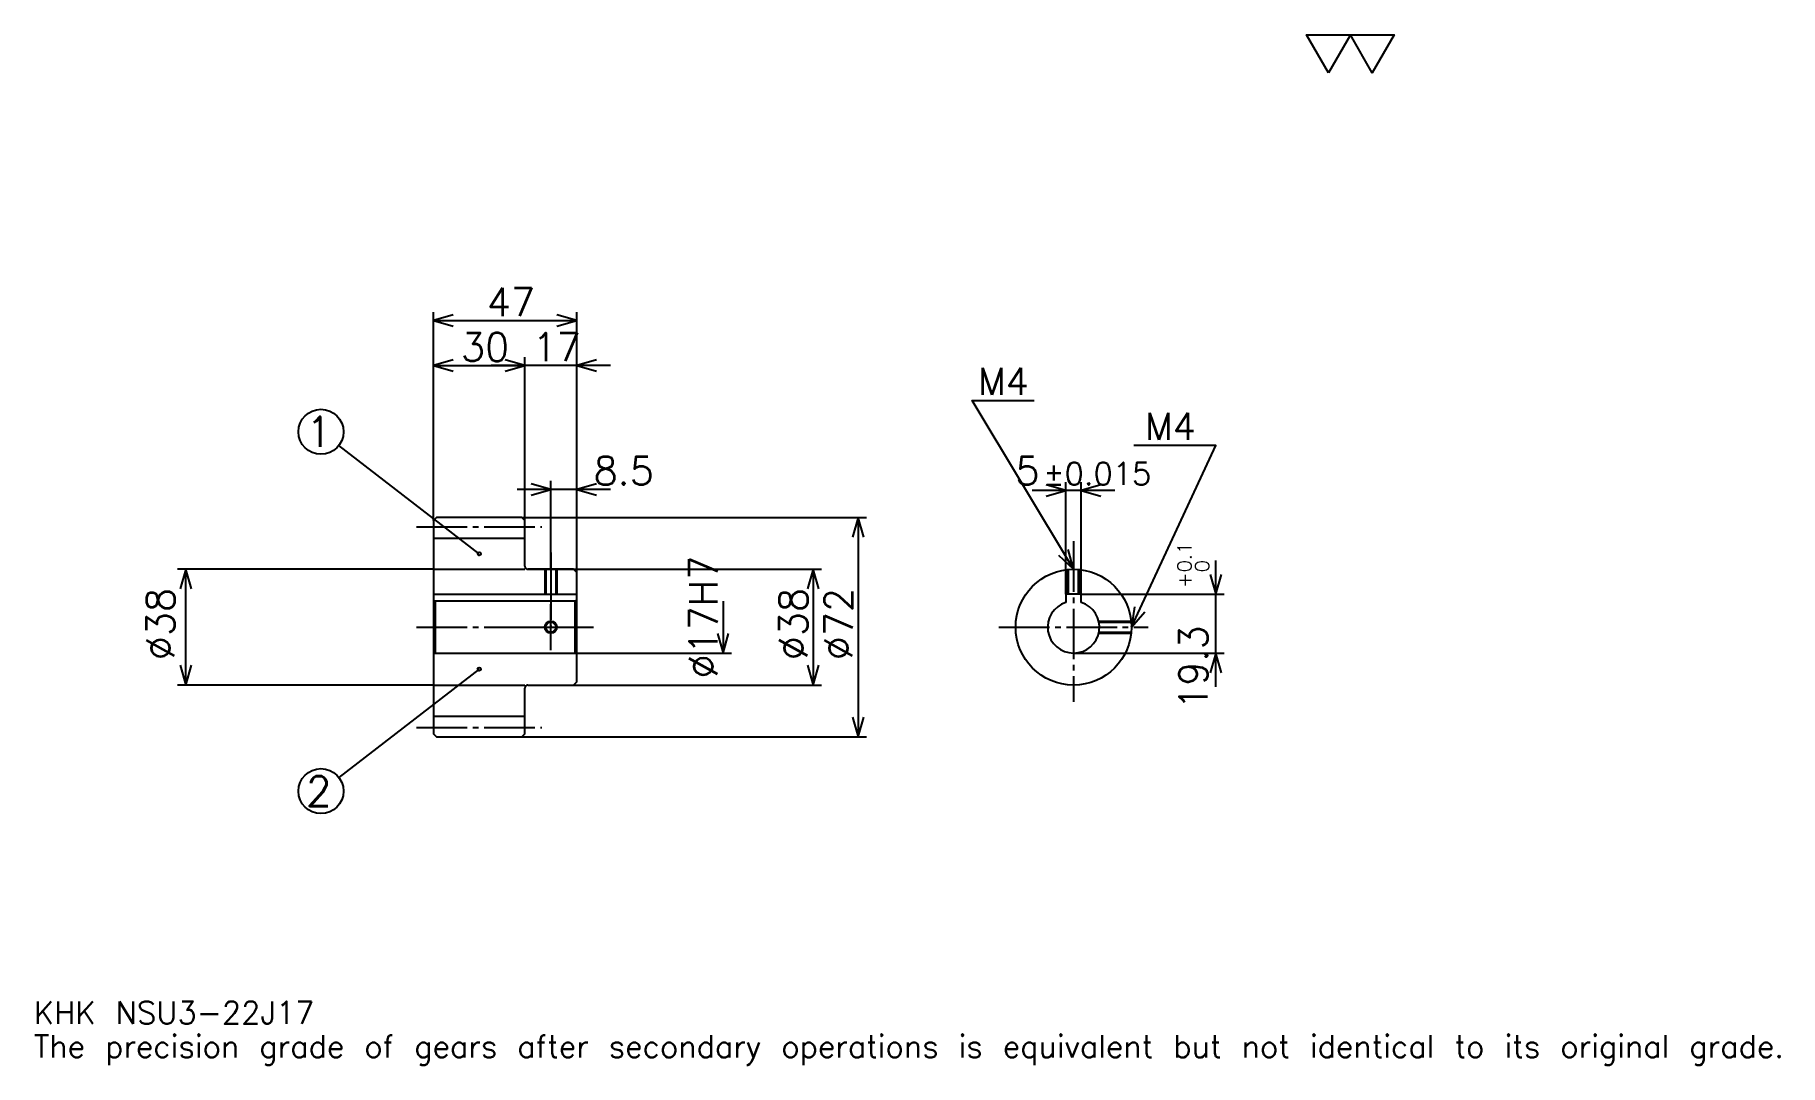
# Model space of a CAD drawing. Extents: x 19 to 592, y 7 to 345.
import ezdxf

# ---------------------------------------------------------------- set-up
doc = ezdxf.new("R2010")
doc.units = 0
doc.linetypes.add('DASHDOT', pattern=[22.173913, 16.630435, -1.847826, 1.847826, -1.847826])
doc.layers.get('0').update_dxf_attribs({"linetype": 'CONTINUOUS'})
doc.layers.add('DASHDOT', color=6, linetype='DASHDOT')
doc.styles.add('KANJI', font='TXT', dxfattribs={"bigfont": 'BIGFONT'})

msp = doc.modelspace()

# ---------------------------------------------------------------- linework, layer by layer
at = {"color": 5}
for p, q in [((149.67392, 186.597824), (149.67392, 254.043472)), ((196.67392, 186.597824), (196.67392, 254.043472)), ((149.67392, 251.271729), (196.67392, 251.271729)), ((149.67392, 236.489136), (179.67392, 236.489136)), ((207.76088, 236.489136), (168.58696, 236.489136)), ((179.67392, 186.597824), (179.67392, 239.260864)), ((164.67392, 174.722824), (118.572388, 210.243195)), ((207.76088, 195.836945), (177.08696, 195.836945)), ((188.17392, 186.597824), (188.17392, 198.608688)), ((373.391296, 195.467392), (346.217407, 195.467392)), ((357.304352, 161.397827), (357.304352, 198.239136)), ((362.304352, 161.397827), (362.304352, 198.239136)), ((149.67392, 185.597824), (149.67392, 186.597824)), ((178.67392, 186.597824), (196.67392, 186.597824)), ((179.67392, 185.597824), (179.67392, 186.597824)), ((188.17392, 169.597824), (188.17392, 186.597824)), ((188.17392, 169.597824), (188.17392, 186.597824)), ((196.67392, 186.597824), (291.836975, 186.597824)), ((196.67392, 168.597824), (196.67392, 186.597824)), ((289.065216, 186.597824), (289.065216, 114.597824)), ((406.521729, 131.010864), (406.521729, 172.484787)), ((149.67392, 169.597824), (65.597839, 169.597824)), ((68.369576, 131.597824), (68.369576, 169.597824)), ((180.67392, 169.597824), (196.67392, 169.597824)), ((196.67392, 169.597824), (277.054352, 169.597824)), ((274.282623, 169.597824), (274.282623, 131.597824)), ((362.304352, 161.397827), (409.293457, 161.397827)), ((244.717407, 159.097824), (244.717407, 142.097824)), ((196.67392, 142.097824), (247.489136, 142.097824)), ((359.804352, 142.097824), (409.293457, 142.097824)), ((164.67392, 136.847824), (118.568298, 101.257751)), ((149.67392, 131.597824), (65.597839, 131.597824)), ((180.67392, 131.597824), (196.67392, 131.597824)), ((196.67392, 131.597824), (277.054352, 131.597824)), ((178.67392, 114.597824), (196.67392, 114.597824)), ((196.67392, 114.597824), (291.836975, 114.597824))]:
    msp.add_line(p, q, dxfattribs=at)
at = {"color": 4}
for p, q in [((149.67392, 179.847824), (179.67392, 179.847824)), ((149.67392, 169.597824), (179.67392, 169.597824)), ((149.67392, 161.397827), (196.67392, 161.397827)), ((150.17392, 159.097824), (150.17392, 142.097824)), ((196.17392, 159.097824), (196.67392, 159.597824)), ((196.17392, 142.097824), (196.67392, 141.597824)), ((149.67392, 131.597824), (179.67392, 131.597824)), ((149.67392, 121.347824), (179.67392, 121.347824))]:
    msp.add_line(p, q, dxfattribs=at)
at = {"color": 7}
msp.add_lwpolyline([(443.478271, 332.608704), (436.271759, 345.100006), (465.097839, 345.100006), (457.891327, 332.608704), (450.684784, 345.100006), (443.478271, 332.608704)], dxfattribs=at)
at = {"color": 5}
for points in [[(156.141312, 253.119568), (149.67392, 251.271729), (156.141312, 249.42392)], [(190.206528, 249.42392), (196.67392, 251.271729), (190.206528, 253.119568)], [(156.141312, 238.336945), (149.67392, 236.489136), (156.141312, 234.641296)], [(173.206528, 234.641296), (179.67392, 236.489136), (173.206528, 238.336945)], [(173.206528, 234.641296), (179.67392, 236.489136), (173.206528, 238.336945)], [(203.141312, 238.336945), (196.67392, 236.489136), (203.141312, 234.641296)], [(359.804352, 169.597824), (326.543488, 225.032608), (346.869568, 225.032608)], [(378.804352, 150.597824), (406.521759, 210.25), (379.543518, 210.25)], [(181.706528, 193.98912), (188.17392, 195.836945), (181.706528, 197.684784)], [(203.141312, 197.684784), (196.67392, 195.836945), (203.141312, 193.98912)], [(350.836975, 193.619568), (357.304352, 195.467392), (350.836975, 197.315216)], [(368.771729, 197.315216), (362.304352, 195.467392), (368.771729, 193.619568)], [(290.913025, 180.130432), (289.065216, 186.597824), (287.217407, 180.130432)], [(354.892395, 174.192871), (359.804352, 169.597824), (358.061401, 176.094269)], [(70.2174, 163.130432), (68.369576, 169.597824), (66.521751, 163.130432)], [(276.130432, 163.130432), (274.282623, 169.597824), (272.434784, 163.130432)], [(404.673889, 167.865219), (406.521729, 161.397827), (408.369568, 167.865219)], [(379.853821, 157.241638), (378.804352, 150.597824), (383.205383, 155.684341)], [(242.869568, 148.565216), (244.717407, 142.097824), (246.565216, 148.565216)], [(66.521751, 138.065216), (68.369576, 131.597824), (70.2174, 138.065216)], [(272.434784, 138.065216), (274.282623, 131.597824), (276.130432, 138.065216)], [(408.369568, 135.630432), (406.521729, 142.097824), (404.673889, 135.630432)], [(287.217407, 121.065216), (289.065216, 114.597824), (290.913025, 121.065216)]]:
    msp.add_lwpolyline(points, dxfattribs=at)
at = {"color": 4}
for points in [[(179.67392, 170.597824), (179.67392, 185.597824), (178.67392, 186.597824), (150.67392, 186.597824), (149.67392, 185.597824), (149.67392, 141.597824)], [(180.67392, 131.597824), (195.67392, 131.597824), (196.67392, 132.597824), (196.67392, 168.597824), (195.67392, 169.597824), (180.67392, 169.597824)], [(186.17392, 169.597824), (186.17392, 161.397827)], [(186.553925, 169.597824), (186.553925, 161.397827)], [(189.793915, 169.597824), (189.793915, 161.397827)], [(190.17392, 169.597824), (190.17392, 161.397827)], [(357.804352, 161.397827), (357.804352, 169.492264)], [(358.184357, 161.397827), (358.184357, 169.528641)], [(361.424347, 161.397827), (361.424347, 169.528641)], [(361.804352, 161.397827), (361.804352, 169.492264)], [(362.304352, 158.721863), (362.304352, 161.397827), (357.304352, 161.397827), (357.304352, 158.721863)], [(149.67392, 141.597824), (150.17392, 142.097824), (196.17392, 142.097824), (196.17392, 159.097824), (150.17392, 159.097824), (149.67392, 159.597824)], [(368.065704, 152.597824), (378.698792, 152.597824)], [(368.14856, 152.217819), (378.735168, 152.217819)], [(368.14856, 148.977829), (378.735168, 148.977829)], [(368.065704, 148.597824), (378.698792, 148.597824)], [(149.67392, 141.597824), (149.67392, 115.597824), (150.67392, 114.597824), (178.67392, 114.597824), (179.67392, 115.597824), (179.67392, 130.597824)]]:
    msp.add_lwpolyline(points, dxfattribs=at)
at = {"color": 5}
for centre, radius in [((112.7174, 214.754349), 7.391304), ((164.67392, 174.722824), 0.554348), ((164.67392, 136.847824), 0.554348), ((112.7174, 96.741302), 7.391304)]:
    msp.add_circle(centre, radius, dxfattribs=at)
at = {"color": 4}
for centre, radius in [((359.804352, 150.597824), 19), ((188.17392, 150.597824), 1.62)]:
    msp.add_circle(centre, radius, dxfattribs=at)
at = {"color": 7}
msp.add_circle((188.17392, 150.597824), 2, dxfattribs=at)
at = {"color": 4}
for centre, radius, start, end in [((180.67392, 170.597824), 1, 180, 270), ((359.804352, 150.597824), 8.5, 107.104634835, 72.895365165), ((180.67392, 130.597824), 1, 90, 180)]:
    msp.add_arc(centre, radius, start, end, dxfattribs=at)
at = {"layer": 'DASHDOT', "color": 7}
for p, q in [((144.130447, 183.597824), (185.217407, 183.597824)), ((359.804352, 178.83696), (359.804352, 126.054344)), ((188.17392, 169.597824), (188.17392, 150.597824)), ((144.130447, 150.597824), (202.217407, 150.597824)), ((335.260864, 150.597824), (384.347839, 150.597824)), ((144.130447, 117.597824), (185.217407, 117.597824))]:
    msp.add_line(p, q, dxfattribs=at)
for points in [[(188.17392, 175.141296), (188.17392, 155.85434)], [(188.17392, 143.054352), (188.17392, 158.141296)], [(180.630447, 150.597824), (195.717407, 150.597824)]]:
    msp.add_lwpolyline(points, dxfattribs=at)

# ---------------------------------------------------------------- texts
at = {"color": 7, "style": 'KANJI'}
for s, height, p in [('47', 9.23913, (167.168488, 252.75)), ('30', 9.23913, (158.668488, 237.967392)), ('17', 9.23913, (182.168488, 237.967392)), ('M4', 8.869566, (328.391296, 226.880432)), ('1', 9.855072, (107.789864, 209.826813)), ('M4', 8.869566, (383.239136, 212.097824)), ('8.5', 9.23913, (202.217407, 197.315216)), ('5', 9.23913, (340.732971, 197.315216)), ('%%p0.015', 7.391304, (349.87854, 197.315216)), ('2', 9.855072, (107.789864, 91.813766)), ('KHK NSU3-22J17', 7.391304, (18.47826, 20.326086)), ('The precision grade of gears after secondary operations is equivalent but not identical to its original grade.', 7.391304, (18.47826, 9.23913))]:
    msp.add_text(s, height=height, dxfattribs=at).set_placement(p)
for s, height, p in [('%%c17H7', 9.23913, (242.869568, 133.736404)), ('0.1', 4.619565, (398.57608, 168.638275)), ('0', 4.619565, (404.304321, 168.638275)), ('+', 4.619565, (398.57608, 163.464371)), ('%%c38', 9.23913, (64.67392, 139.741852)), ('%%c38', 9.23913, (272.434784, 139.741852)), ('%%c72', 9.23913, (287.217407, 139.741852)), ('19.3', 9.23913, (403.75, 123.473755))]:
    msp.add_text(s, height=height, rotation=90, dxfattribs=at).set_placement(p)

doc.saveas('drawing.dxf')
